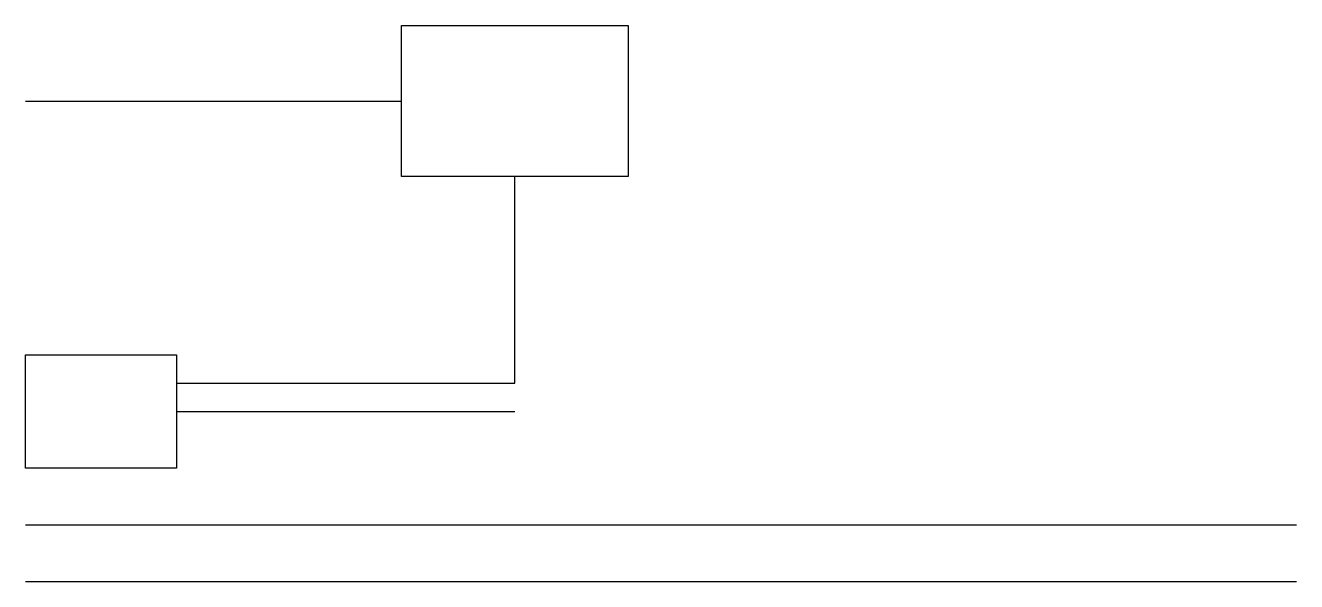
# Model space of a CAD drawing. Header units: inches. Extents: x 0 to 2.08, y -0.78 to 0.12.
import ezdxf

# ---------------------------------------------------------------- set-up
doc = ezdxf.new("R2010")
doc.units = ezdxf.units.IN
doc.header["$LTSCALE"] = 0.5
doc.header["$MEASUREMENT"] = 0

msp = doc.modelspace()

# ---------------------------------------------------------------- linework, layer by layer
at = {"linetype": 'Continuous'}
for p, q in [((0, 0), (0.6145, 0)), ((0.7997, -0.4609), (0.7997, -0.1235)), ((0.2469, -0.4609), (0.7997, -0.4609)), ((0.2469, -0.5072), (0.7997, -0.5072))]:
    msp.add_line(p, q, dxfattribs=at)
at = {"color": 7, "linetype": 'Continuous'}
for p, q in [((0, -0.6924), (2.077, -0.6924)), ((0, -0.785), (2.077, -0.785))]:
    msp.add_line(p, q, dxfattribs=at)
at = {"color": 0, "linetype": 'Continuous'}
for points in [[(0.6145, 0.1235), (0.9848, 0.1235), (0.9848, -0.1235), (0.6145, -0.1235)], [(0.2469, -0.4146), (0.2469, -0.5998), (0, -0.5998), (0, -0.4146)]]:
    msp.add_lwpolyline(points, close=True, dxfattribs=at)

doc.saveas('drawing.dxf')
